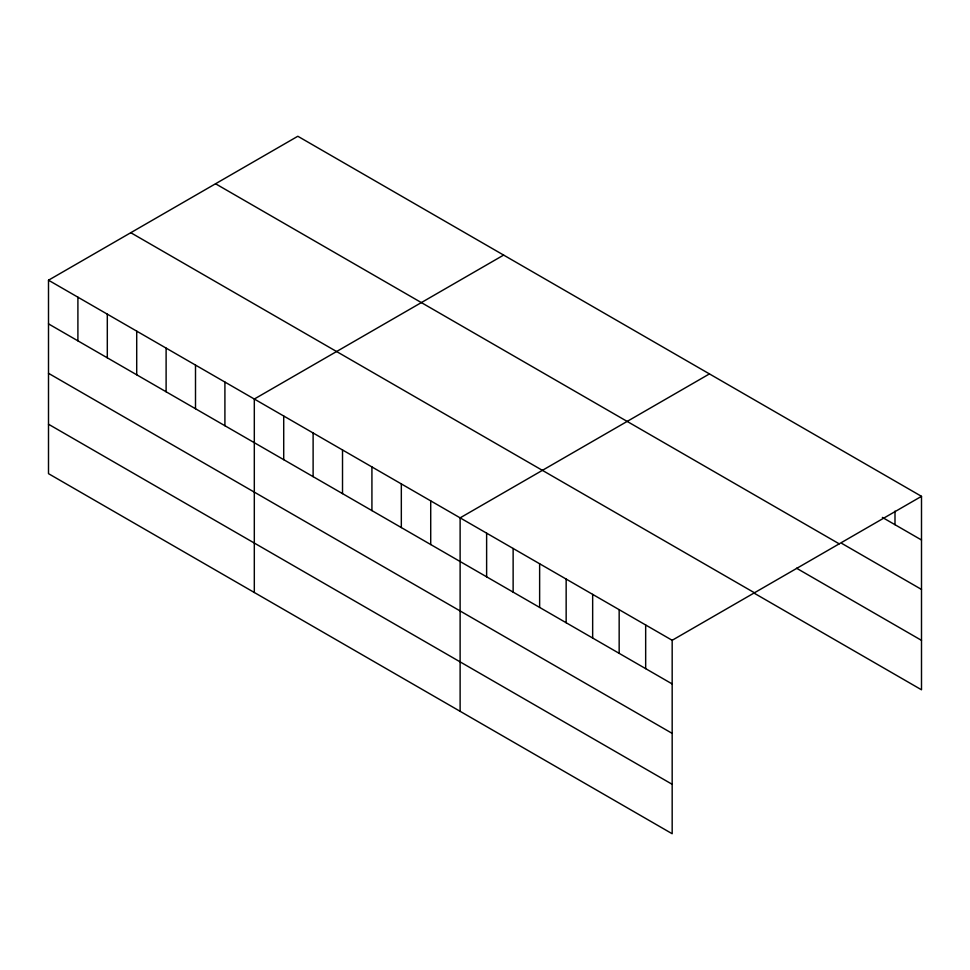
<?xml version="1.0" encoding="UTF-8"?>
<svg xmlns="http://www.w3.org/2000/svg" width="970" height="970" viewBox="0 0 970 970"><rect width="100%" height="100%" fill="white"/><g stroke="black" fill="none" stroke-linecap="round" stroke-linejoin="round"><path stroke-width="1.45" d="M48.5 280.209L672.174 640.285L672.174 833.739L48.5 473.663L48.5 280.209L297.826 136.261L921.5 496.337L921.5 689.791L753.629 592.864M503.636 255.086L254.31 399.034L254.31 592.488M709.446 373.911L460.12 517.859L460.12 711.313M672.174 640.285L921.5 496.337M882.373 517.41L921.5 539.999M841.984 543.515L921.5 589.433M215.546 183.766L839.22 543.843M796.54 568.214L921.5 640.358M130.78 232.703L754.454 592.779M48.5 323.871L672.174 683.947M48.5 373.304L672.174 733.381M48.5 424.229L672.174 784.306M894.995 511.141L894.995 524.697M645.668 624.983L645.668 668.645M619.163 609.681L619.163 653.343M592.658 594.38L592.658 638.042M566.153 579.078L566.153 622.728M539.635 563.764L539.635 607.426M513.13 548.462L513.13 592.124M486.625 533.16L486.625 576.823M430.716 500.884L430.716 544.546M401.325 483.909L401.325 527.571M371.922 466.934L371.922 510.596M342.519 449.959L342.519 493.621M313.116 432.984L313.116 476.646M283.713 416.009L283.713 459.671M224.907 382.059L224.907 425.721M195.504 365.084L195.504 408.746M166.112 348.109L166.112 391.771M136.709 331.134L136.709 374.796M107.306 314.159L107.306 357.821M77.903 297.184L77.903 340.846"/></g></svg>
